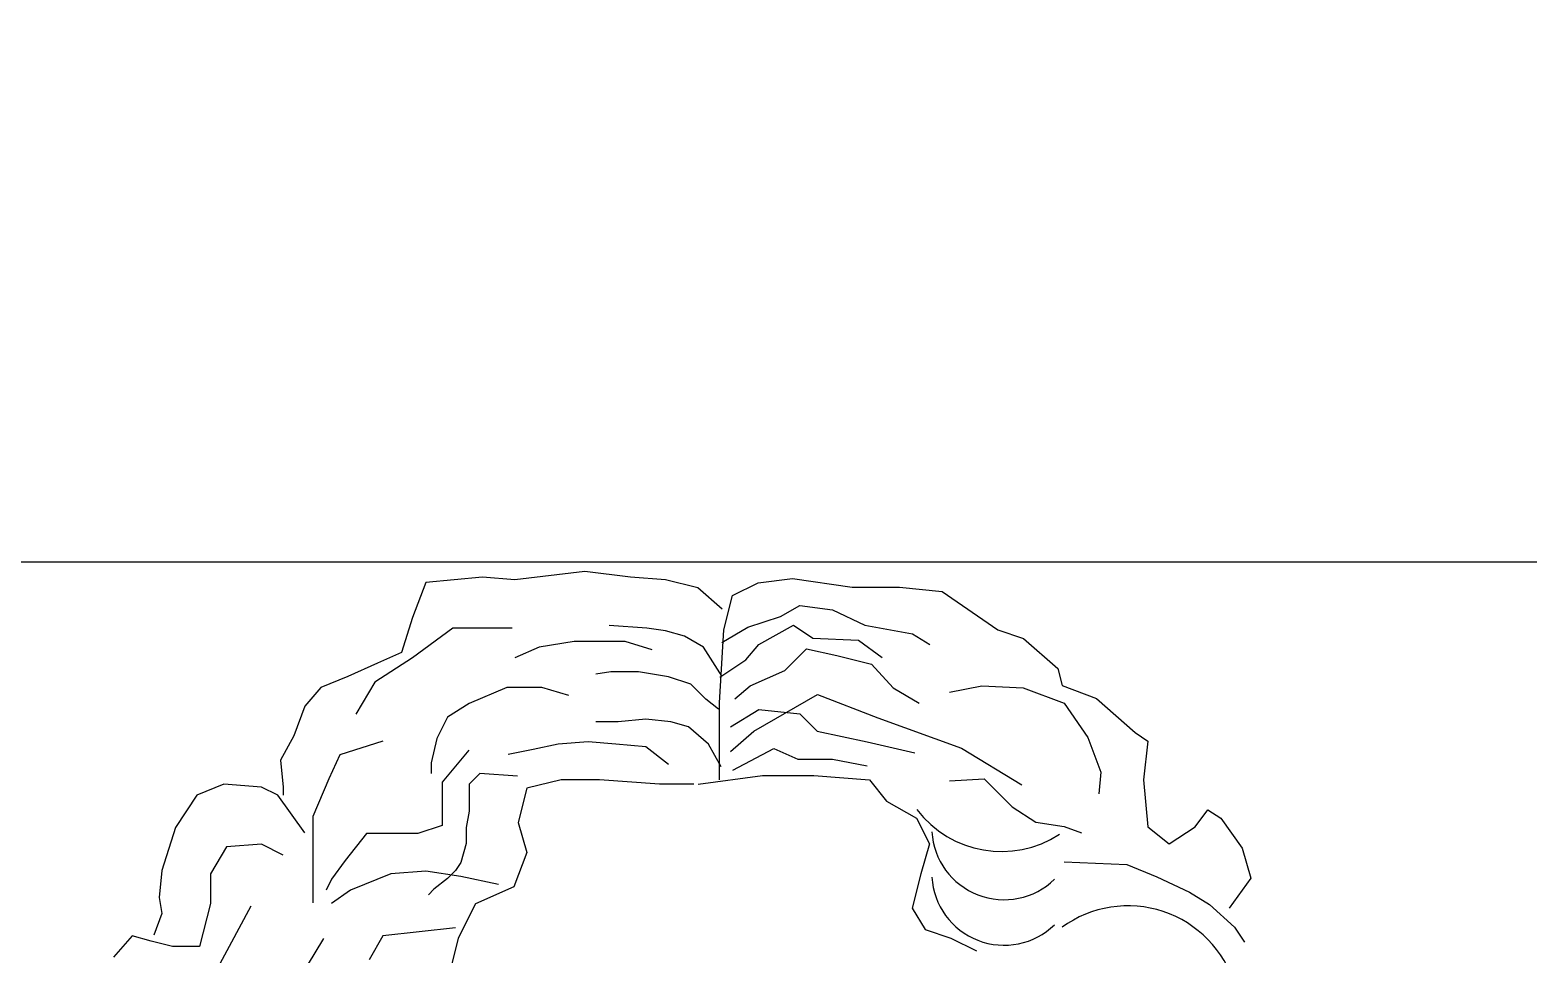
# Model space of a CAD drawing. Header units: centimetres. Extents: x 56177 to 99483, y 493 to 15482.
# Drawn here: x 56350.94 to 56388.01, y 4051.37 to 4074.23 of the extents above; entities that cross this region are included whole.
import ezdxf

# ---------------------------------------------------------------- set-up
doc = ezdxf.new("R2010")
doc.units = ezdxf.units.CM
doc.header["$MEASUREMENT"] = 0
doc.layers.add('010_BLOQUES', color=250, linetype='Continuous')

# ---------------------------------------------------------------- blocks, each defined once
blk = doc.blocks.new('A$C4852793F')
at = {"layer": '010_BLOQUES'}
for p, q in [((0.8873134852327462, 0.8054476473293608), (0.0841634852327458, 0.8054476473293608)), ((0.4726181243088155, 0.8043246605402583), (0.4644307097173189, 0.8033809687479394)), ((0.4779714309140975, 0.8036955326787111), (0.4726181243088155, 0.8043246605402583)), ((0.4540389919978818, 0.8030664048171658), (0.4524644937282157, 0.7989770737171149)), ((0.4606519013817021, 0.8036955326787111), (0.4540389919978818, 0.8030664048171658)), ((0.4644307097173189, 0.8033809687479394), (0.4606519013817021, 0.8036955326787111)), ((0.4820651416788513, 0.8033809687479394), (0.4779714309140975, 0.8036955326787111)), ((0.4858439500144672, 0.8024372769556187), (0.4820651416788513, 0.8033809687479394)), ((0.4886780510626716, 0.7999207655094338), (0.4858439500144672, 0.8024372769556187)), ((0.4898661746996505, 0.80151985499341), (0.492870689398516, 0.8030205027053138)), ((0.492870689398516, 0.8030205027053138), (0.4968767089970046, 0.8035207221132107)), ((0.4968767089970046, 0.8035207221132107), (0.5038872432943587, 0.8025202885533104)), ((0.5038872432943587, 0.8025202885533104), (0.5093955155725203, 0.8025202885533104)), ((0.5093955155725203, 0.8025202885533104), (0.5144030400706301, 0.8020200691454135)), ((0.4888646698000274, 0.7975181207538089), (0.4898661746996505, 0.80151985499341)), ((0.4954851670041558, 0.7990881305277054), (0.4977636740060243, 0.8003526150561928)), ((0.4977636740060243, 0.8003526150561928), (0.5015611887889789, 0.7998468191424398)), ((0.5144030400706301, 0.8020200691454135), (0.520912817248413, 0.7975181207538089)), ((0.4524644937282157, 0.7989770737171149), (0.4512048909496773, 0.794887742617064)), ((0.4916876522211995, 0.7978236459992161), (0.4954851670041558, 0.7990881305277054)), ((0.5015611887889789, 0.7998468191424398), (0.5053587035719352, 0.7980765439560927)), ((0.4571879954752234, 0.7977188179940226), (0.4524644937282157, 0.7942586147555187)), ((0.4641158072881817, 0.7977188179940226), (0.4571879954752234, 0.7977188179940226)), ((0.4798608385509109, 0.7977188179940226), (0.475452232295031, 0.798033381924796)), ((0.4820651416788513, 0.7974042540632489), (0.4798608385509109, 0.7977188179940226)), ((0.4842694448067917, 0.7967751262017037), (0.4820651416788513, 0.7974042540632489)), ((0.4883639220199774, 0.7890144328667077), (0.4888646698000274, 0.7975181207538089)), ((0.4886496459985486, 0.7960533655569755), (0.4916876522211995, 0.7978236459992161)), ((0.4929534935953593, 0.7958004676000972), (0.4970041747852419, 0.7980765439560927)), ((0.4970041747852419, 0.7980765439560927), (0.4992826817871104, 0.7965591614707286)), ((0.5053587035719352, 0.7980765439560927), (0.5109283925429038, 0.7970649521285865)), ((0.5109283925429038, 0.7970649521285865), (0.5129537331378442, 0.7958004676000972)), ((0.520912817248413, 0.7975181207538089), (0.5239173319472786, 0.7965176871939086)), ((0.4672648177035335, 0.7955168704786111), (0.4644307097173189, 0.7942586147555187)), ((0.4713585215302772, 0.7961459983401565), (0.4672648177035335, 0.7955168704786111)), ((0.4735628246582167, 0.7961459983401565), (0.4713585215302772, 0.7961459983401565)), ((0.4773416329938334, 0.7961459983401565), (0.4735628246582167, 0.7961459983401565)), ((0.480490636471175, 0.7952023065478376), (0.4773416329938334, 0.7961459983401565)), ((0.4864737479347321, 0.7955168704786111), (0.4842694448067917, 0.7967751262017037)), ((0.4886780510626716, 0.7920566672401055), (0.4864737479347321, 0.7955168704786111)), ((0.4914344858142732, 0.794030192413752), (0.4929534935953593, 0.7958004676000972)), ((0.4959914998180102, 0.7927657078852643), (0.4985231825663279, 0.7952946769422411)), ((0.4985231825663279, 0.7952946769422411), (0.502067521602835, 0.7945359830716097)), ((0.4992826817871104, 0.7965591614707286), (0.5045992043511527, 0.7963062635138521)), ((0.5045992043511527, 0.7963062635138521), (0.5073840441668755, 0.7942830903706284)), ((0.5239173319472786, 0.7965176871939086), (0.5279233515457671, 0.793016167106309)), ((0.4483707829634618, 0.7936294868939715), (0.4449068770569831, 0.7920566672401055)), ((0.4524644937282157, 0.7942586147555187), (0.4480558805343247, 0.7914275393785603)), ((0.4512048909496773, 0.794887742617064), (0.4483707829634618, 0.7936294868939715)), ((0.4883964795916205, 0.792007014014633), (0.4914344858142732, 0.794030192413752)), ((0.502067521602835, 0.7945359830716097), (0.5061182027927176, 0.7935243964999988)), ((0.5061182027927176, 0.7935243964999988), (0.5086498855410353, 0.7907425294861455)), ((0.4449068770569831, 0.7920566672401055), (0.4417578735796415, 0.7907984115170131)), ((0.4756525881676979, 0.7926284547113216), (0.4738957312250918, 0.7923359585924885)), ((0.4788734902498062, 0.7926284547113216), (0.4756525881676979, 0.7926284547113216)), ((0.4823872041350193, 0.7920434585692302), (0.4788734902498062, 0.7926284547113216)), ((0.4850224895489293, 0.7911659702127292), (0.4823872041350193, 0.7920434585692302)), ((0.4919408186281276, 0.790995427443022), (0.4959914998180102, 0.7927657078852643)), ((0.5279233515457671, 0.793016167106309), (0.5284240993258172, 0.7910152999865084)), ((0.4417578735796415, 0.7907984115170131), (0.4398684659428281, 0.7885964679060269)), ((0.4480558805343247, 0.7914275393785603), (0.4458515774063843, 0.787652776113708)), ((0.4634860093679177, 0.7907984115170131), (0.4590774031120369, 0.7889110318368004)), ((0.4675797131946604, 0.7907984115170131), (0.4634860093679177, 0.7907984115170131)), ((0.4707287236100131, 0.7898547197246942), (0.4675797131946604, 0.7907984115170131)), ((0.4867793464915354, 0.7894109934997289), (0.4850224895489293, 0.7911659702127292)), ((0.4901686537796346, 0.789478044957658), (0.4919408186281276, 0.790995427443022)), ((0.492373630729424, 0.7856684189796237), (0.4998163980777468, 0.7899727824658314)), ((0.4998163980777468, 0.7899727824658314), (0.5068674378794668, 0.7872336406320902)), ((0.5086498855410353, 0.7907425294861455), (0.5116878917636863, 0.7889722542998002)), ((0.5152322401397145, 0.7902367388282876), (0.519029754922669, 0.790995427443022)), ((0.519029754922669, 0.790995427443022), (0.5238399353333341, 0.7907425294861455)), ((0.5238399353333341, 0.7907425294861455), (0.5286501157439992, 0.7889722542998002)), ((0.5284240993258172, 0.7910152999865084), (0.5324301189243057, 0.7895146470187111)), ((0.4398684659428281, 0.7885964679060269), (0.4386088701022999, 0.7851362646675231)), ((0.4590774031120369, 0.7889110318368004), (0.4565581975549593, 0.7873382121829345)), ((0.4882433916310367, 0.7882410090243948), (0.4867793464915354, 0.7894109934997289)), ((0.4883639220199774, 0.7800105255717096), (0.4883639220199774, 0.7890144328667077)), ((0.4896623116262591, 0.7861903872859469), (0.4929534935953593, 0.7882135604291687)), ((0.4929534935953593, 0.7882135604291687), (0.4977636740060243, 0.7877077697713127)), ((0.5286501157439992, 0.7889722542998002), (0.5314349648992449, 0.7849259027574594)), ((0.5324301189243057, 0.7895146470187111), (0.5369368863028443, 0.78551291277911)), ((0.4565581975549593, 0.7873382121829345), (0.4552985947764201, 0.7848217007367495)), ((0.4765310166390009, 0.7867785245258024), (0.4738957312250918, 0.7867785245258024)), ((0.4797519187211102, 0.7870710245490607), (0.4765310166390009, 0.7867785245258024)), ((0.482680015938124, 0.7867785245258024), (0.4797519187211102, 0.7870710245490607)), ((0.4847296777458246, 0.7861935322881344), (0.482680015938124, 0.7867785245258024)), ((0.4977636740060243, 0.7877077697713127), (0.4997890146009647, 0.7856845913721937)), ((0.5068674378794668, 0.7872336406320902), (0.5166605518283633, 0.7837118906000633)), ((0.4386088701022999, 0.7851362646675231), (0.4370343648946236, 0.7823051892905646)), ((0.4552985947764201, 0.7848217007367495), (0.4546687968561561, 0.7819906253597911)), ((0.487072151356629, 0.784146059456301), (0.4847296777458246, 0.7861935322881344)), ((0.4896315659217683, 0.7833205838729729), (0.492373630729424, 0.7856684189796237)), ((0.4997890146009647, 0.7856845913721937), (0.5056118699788615, 0.7844201068437044)), ((0.5314349648992449, 0.7849259027574594), (0.532953972680331, 0.7808795512151187)), ((0.5369368863028443, 0.78551291277911), (0.5384391483220387, 0.7845124792192096)), ((0.4439621767075819, 0.7829343171521117), (0.4427025739290427, 0.7801032417751533)), ((0.4490005878217369, 0.784507136805976), (0.4439621767075819, 0.7829343171521117)), ((0.4590721926660093, 0.7834817214871688), (0.4559231822506576, 0.7797069543178914)), ((0.4665754985895712, 0.7835610672186331), (0.4636474013725574, 0.7829760749809669)), ((0.4695035888685757, 0.784146059456301), (0.4665754985895712, 0.7835610672186331)), ((0.4730173027537888, 0.7844385555751341), (0.4695035888685757, 0.784146059456301)), ((0.4762382048358971, 0.784146059456301), (0.4730173027537888, 0.7844385555751341)), ((0.4797519187211102, 0.783853563337468), (0.4762382048358971, 0.784146059456301)), ((0.4823872041350193, 0.7818060866012077), (0.4797519187211102, 0.783853563337468)), ((0.4885362034341414, 0.7815135904823745), (0.487072151356629, 0.784146059456301)), ((0.4899154780331872, 0.7811324491719951), (0.4947256677833734, 0.7836614182289701)), ((0.4947256677833734, 0.7836614182289701), (0.4975105075990962, 0.7823969337004826)), ((0.5056118699788615, 0.7844201068437044), (0.5111815589498319, 0.783155622315217)), ((0.5166605518283633, 0.7837118906000633), (0.523711591630085, 0.7794075271138557)), ((0.5384391483220387, 0.7845124792192096), (0.5379383912024674, 0.7800105255717096)), ((0.4370343648946236, 0.7823051892905646), (0.4373492673237607, 0.7791595499828327)), ((0.4546687968561561, 0.7819906253597911), (0.4546687968561561, 0.7807323696366986)), ((0.4975105075990962, 0.7823969337004826), (0.5015611887889789, 0.7823969337004826)), ((0.5015611887889789, 0.7823969337004826), (0.5056118699788615, 0.781638239829853)), ((0.4304214555108033, 0.7794741139136061), (0.4272724450954506, 0.7782158581905138)), ((0.4348300617666832, 0.7791595499828327), (0.4304214555108033, 0.7794741139136061)), ((0.4427025739290427, 0.7801032417751533), (0.4408131732302403, 0.7756993467443288)), ((0.4559231822506576, 0.7797069543178914), (0.4559231822506576, 0.7787632625255725)), ((0.4603370058905761, 0.7807323696366986), (0.4590774031120369, 0.7794741139136061)), ((0.4590774031120369, 0.7794741139136061), (0.4590774031120369, 0.776328474605876)), ((0.464745612146456, 0.780417805705925), (0.4603370058905761, 0.7807323696366986)), ((0.4698360860467306, 0.7800105255717096), (0.465830066448242, 0.7790100920118093)), ((0.4743428534252692, 0.7800105255717096), (0.4698360860467306, 0.7800105255717096)), ((0.4813533877226233, 0.779510311419708), (0.4743428534252692, 0.7800105255717096)), ((0.4853594073211119, 0.779510311419708), (0.4813533877226233, 0.779510311419708)), ((0.4858601551011619, 0.779510311419708), (0.4933714465180872, 0.7805107449796083)), ((0.4933714465180872, 0.7805107449796083), (0.4993804665762989, 0.7805107449796083)), ((0.4993804665762989, 0.7805107449796083), (0.505890253093603, 0.7800105255717096)), ((0.505890253093603, 0.7800105255717096), (0.5078932628928472, 0.7775094390440103)), ((0.5152322401397145, 0.7798679646435059), (0.5192829213295971, 0.7801208626003842)), ((0.5192829213295971, 0.7801208626003842), (0.5225740939591761, 0.776833199672776)), ((0.532953972680331, 0.7808795512151187), (0.5327007969338818, 0.7783505821581418)), ((0.5379383912024674, 0.7800105255717096), (0.5384391483220387, 0.7745081383643094)), ((0.4272724450954506, 0.7782158581905138), (0.4247532464763833, 0.7744410910212363)), ((0.4367194624654865, 0.7782158581905138), (0.4348300617666832, 0.7791595499828327)), ((0.4398684659428281, 0.773811963159691), (0.4367194624654865, 0.7782158581905138)), ((0.4373492673237607, 0.7791595499828327), (0.4373492673237607, 0.7782158581905138)), ((0.4559231822506576, 0.7787632625255725), (0.4559231822506576, 0.7746739314255215)), ((0.465830066448242, 0.7790100920118093), (0.464828561548619, 0.775008357772208)), ((0.4590774031120369, 0.776328474605876), (0.4587625006828997, 0.7744410910212363)), ((0.5078932628928472, 0.7775094390440103), (0.5113985253717646, 0.7755085719242097)), ((0.5225740939591761, 0.776833199672776), (0.5253589431144201, 0.7750629244864307)), ((0.5439474206002002, 0.7745081383643094), (0.5454496826193928, 0.77650900548411)), ((0.5454496826193928, 0.77650900548411), (0.5469519352990658, 0.7755085719242097)), ((0.4247532464763833, 0.7744410910212363), (0.4231787412687078, 0.7694080681288665)), ((0.4408131732302403, 0.7756993467443288), (0.4408131732302403, 0.76972263205964)), ((0.4559231822506576, 0.7746739314255215), (0.4530890812024531, 0.7737302396332028)), ((0.4587625006828997, 0.7744410910212363), (0.4587625006828997, 0.7725537074365985)), ((0.464828561548619, 0.775008357772208), (0.465830066448242, 0.7715068376846084)), ((0.5113985253717646, 0.7755085719242097), (0.5129007780514359, 0.7725072712445087)), ((0.5253589431144201, 0.7750629244864307), (0.5286501157439992, 0.7745571285726776)), ((0.5286501157439992, 0.7745571285726776), (0.5306754563389413, 0.7737984399579432)), ((0.5384391483220387, 0.7745081383643094), (0.5409429059013329, 0.7725072712445087)), ((0.5409429059013329, 0.7725072712445087), (0.5439474206002002, 0.7745081383643094)), ((0.5469519352990658, 0.7755085719242097), (0.54945569287836, 0.772007057092507)), ((0.4348248513206566, 0.7724719839101102), (0.4307311405559027, 0.7721574199793367)), ((0.437344049939723, 0.7712137281870178), (0.4348248513206566, 0.7724719839101102)), ((0.447105969738896, 0.7737302396332028), (0.4445867641818185, 0.7705846003254706)), ((0.4502549732162376, 0.7737302396332028), (0.447105969738896, 0.7737302396332028)), ((0.4530890812024531, 0.7737302396332028), (0.4502549732162376, 0.7737302396332028)), ((0.4587625006828997, 0.7725537074365985), (0.4581327027626357, 0.7703517599211854)), ((0.5129007780514359, 0.7725072712445087), (0.5118992731518146, 0.7690057511569091)), ((0.4307311405559027, 0.7721574199793367), (0.4288417398570994, 0.7690117806716064)), ((0.4445867641818185, 0.7705846003254706), (0.4430122589741421, 0.7683826528100594)), ((0.465830066448242, 0.7715068376846084), (0.4643278137685689, 0.7675051034450071)), ((0.54945569287836, 0.772007057092507), (0.5504571977779813, 0.7685055370049075)), ((0.4231787412687078, 0.7694080681288665), (0.4228638388395698, 0.7662624288211344)), ((0.4288417398570994, 0.7690117806716064), (0.4288417398570994, 0.7655515774331008)), ((0.4408131732302403, 0.76972263205964), (0.4408131732302403, 0.7656333009595891)), ((0.4499400707871004, 0.7690117806716064), (0.4452165690400936, 0.7671243970869668)), ((0.4540337815518543, 0.7693263446023783), (0.4499400707871004, 0.7690117806716064)), ((0.4581274853785971, 0.7686972167408328), (0.4540337815518543, 0.7693263446023783)), ((0.4575028979043605, 0.7694080681288665), (0.4565581975549593, 0.7684643763365476)), ((0.4581327027626357, 0.7703517599211854), (0.4575028979043605, 0.7694080681288665)), ((0.5118992731518146, 0.7690057511569091), (0.5108977682521916, 0.7650040169173078)), ((0.5286510804969557, 0.7703987301578508), (0.5359713200704848, 0.7701062340390177)), ((0.5359713200704848, 0.7701062340390177), (0.5394850270176877, 0.7686437534448505)), ((0.4430122589741421, 0.7683826528100594), (0.4423824610538781, 0.7671243970869668)), ((0.4452165690400936, 0.7671243970869668), (0.4430122589741421, 0.7655515774331008)), ((0.454983692347283, 0.7672061206134551), (0.4543538944270189, 0.766576992751908)), ((0.4565581975549593, 0.7684643763365476), (0.454983692347283, 0.7672061206134551)), ((0.4625360985724889, 0.7677535249485139), (0.4581274853785971, 0.7686972167408328)), ((0.4643278137685689, 0.7675051034450071), (0.4598210370505092, 0.7655042363252065)), ((0.5394850270176877, 0.7686437534448505), (0.5432915527060063, 0.7668887767318502)), ((0.5504571977779813, 0.7685055370049075), (0.547953440198687, 0.7650040169173078)), ((0.4228638388395698, 0.7662624288211344), (0.4231787412687078, 0.7643750452364966)), ((0.4288417398570994, 0.7655515774331008), (0.4275821370785611, 0.760518554540731)), ((0.4598210370505092, 0.7655042363252065), (0.4578180272512649, 0.7615024968297082)), ((0.5432915527060063, 0.7668887767318502), (0.5456340263168107, 0.7654262922332578)), ((0.5456340263168107, 0.7654262922332578), (0.5485621235338245, 0.7627938271637565)), ((0.4231787412687078, 0.7643750452364966), (0.4222340409193058, 0.7618585337903117)), ((0.4335652485421173, 0.7652370135023272), (0.4310460429850398, 0.760518554540731)), ((0.5108977682521916, 0.7650040169173078), (0.5124000302713858, 0.7625029356455056)), ((0.457497687458333, 0.7627205020561423), (0.4489953704376993, 0.7617768102638234)), ((0.5124000302713858, 0.7625029356455056), (0.5154045449702515, 0.7615024968297082)), ((0.5485621235338245, 0.7627938271637565), (0.549733356870223, 0.7610388504507544)), ((0.4197096249162016, 0.7617768102638234), (0.4175053217882612, 0.7592602988176385)), ((0.4219139280441411, 0.7611476824022781), (0.4197096249162016, 0.7617768102638234)), ((0.4244331336012186, 0.760518554540731), (0.4219139280441411, 0.7611476824022781)), ((0.4275821370785611, 0.760518554540731), (0.4244331336012186, 0.760518554540731)), ((0.4310460429850398, 0.760518554540731), (0.4291566353482264, 0.7570583513022271)), ((0.4420675586247409, 0.7614622463330499), (0.4401781579259385, 0.7583166070253196)), ((0.4489953704376993, 0.7617768102638234), (0.447420872168034, 0.7589457348868649)), ((0.4578180272512649, 0.7615024968297082), (0.4563157745715918, 0.7554998954703063)), ((0.5154045449702515, 0.7615024968297082), (0.5184090596691187, 0.7600018491178063))]:
    blk.add_line(p, q, dxfattribs=at)
blk.add_circle((0.4857384852327451, 0.4873943426827303), 0.4857384877273685, dxfattribs=at)
for centre, radius, start, end in [((0.5213281781105464, 0.7841188960387724), 0.0124859898414885, 217.5106683071448, 302.9200986457165), ((0.521634315792798, 0.774455736325959), 0.0084699813193686, 183.5567240473951, 314.0964675617157), ((0.521634315792798, 0.7691441131644892), 0.0084699813193686, 183.5567240473951, 314.0964675617157), ((0.536105517614403, 0.7521878807856295), 0.0130853253031299, 17.12670356984659, 126.0401625652943)]:
    blk.add_arc(centre, radius, start, end, dxfattribs=at)

msp = doc.modelspace()

# ---------------------------------------------------------------- block references
at = {"xscale": 211.6665629085332, "yscale": 211.6665629085332, "zscale": 211.6665629085332}
msp.add_blockref('A$C4852793F', (56264.63167204931, 3890.582155127084), dxfattribs=at)

doc.saveas('drawing.dxf')
